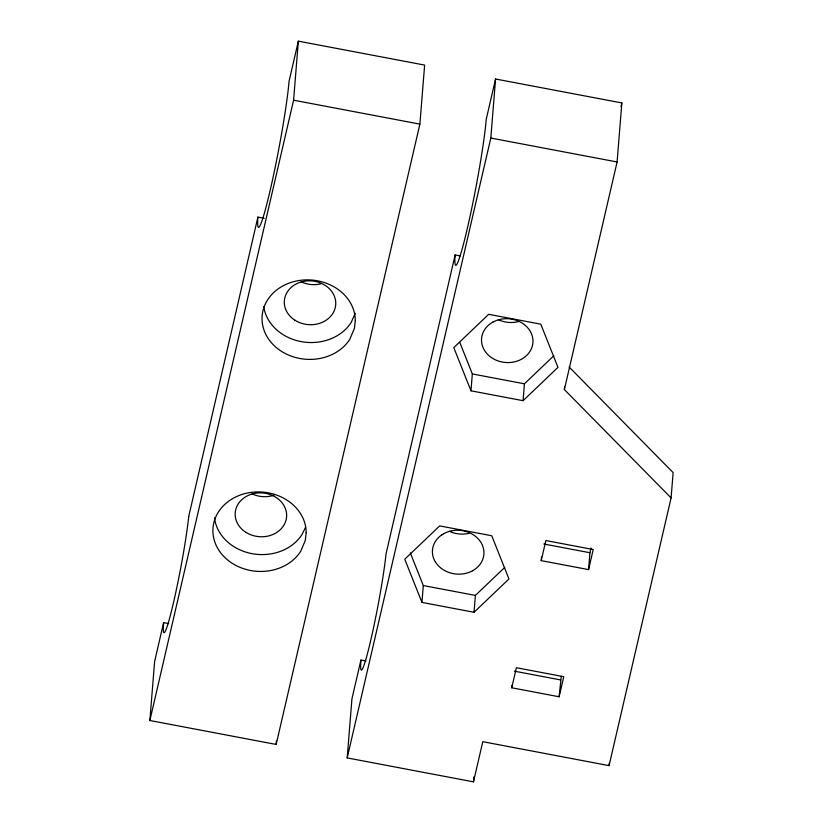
<?xml version="1.0" encoding="UTF-8"?>
<svg xmlns="http://www.w3.org/2000/svg" width="823" height="823" viewBox="0 0 823 823"><rect width="100%" height="100%" fill="white"/><g stroke="black" fill="none" stroke-linecap="round" stroke-linejoin="round"><path stroke-width="1.23" d="M168.664 623.608L163.612 622.641L163.314 628.34A66.015 4.352 -79.3 0 0 174.178 599.607A66.015 4.352 -79.3 0 0 188.714 516.535M264.214 218.311L257.897 217.107L257.774 218.98A80.51 5.298 -79.3 0 0 265.788 208.024A80.51 5.298 -79.3 0 0 283.369 123.255A80.541 5.308 -79.3 0 0 289.048 81.302L298.348 41.15L424.637 65.089L419.884 124.129L276.158 744.445L149.868 720.506L154.621 661.466L163.612 622.641M365.988 661.013L360.937 660.056L360.639 665.745A66.015 4.352 -79.3 0 0 371.492 637.012A66.015 4.352 -79.3 0 0 386.028 553.951L455.119 254.965L460.17 255.922M455.119 254.965L454.985 256.827A80.51 5.298 -79.3 0 0 463.01 245.871A80.51 5.298 -79.3 0 0 480.591 161.102A80.541 5.308 -79.3 0 0 486.259 119.16L495.569 79.008L621.849 102.947L617.106 161.977L564.372 389.546L671.095 497.915L609.061 765.637L482.782 741.688L473.472 781.85L347.193 757.911L351.935 698.871L360.937 660.056M149.868 720.506L293.595 100.19L298.348 41.15M276.158 744.445L276.456 740.669M421.942 602.405L404.762 559.218L439.677 525.897L491.763 535.773L508.953 578.97L474.038 612.281L421.942 602.405L423.3 585.544L410.296 552.85M347.193 757.911L490.817 138.038L495.569 79.008M470.972 390.812L453.792 347.615L488.697 314.304L540.793 324.18L557.973 367.367L523.068 400.688L470.972 390.812L472.33 373.94L459.79 342.419M474.038 612.281L475.396 595.42L504.797 567.356M473.472 781.85L473.883 776.83M523.068 400.688L524.426 383.816L553.817 355.762M511.741 687.791L516.402 667.72L563.755 676.691L559.105 696.772L511.741 687.791L511.937 685.384M541.215 560.628L545.865 540.546L593.218 549.527L588.568 569.609L541.215 560.628L541.503 557.017M564.372 389.546L564.578 387.016M559.105 696.772L561.286 676.362M588.568 569.609L589.926 552.737L591.017 548.015M609.061 765.637L609.267 763.106M671.095 497.915L673.132 472.618L569.105 366.976M188.714 516.535L257.897 217.107M621.005 106.599L621.849 102.947M355.248 313.337L351.215 322.349A46.695 39.73 4.6 0 1 301.599 341.689A46.695 39.73 4.6 0 1 263.741 306.712M305.57 527.255L302.092 534.384A46.695 39.73 4.6 0 1 251.9 553.632A46.695 39.73 4.6 0 1 214.484 517.78M441.838 534.929L443.864 533.695M472.567 570.75L474.593 569.516A25.801 21.954 4.6 0 0 480.889 542.316L479.583 540.464A25.801 21.954 4.6 0 0 443.803 533.654M293.595 100.19L419.884 124.129M490.817 138.038L617.106 161.977M472.33 373.94L524.426 383.816M543.818 543.993L589.926 552.737M423.3 585.544L475.396 595.42M514.354 671.167L560.463 679.901M435.542 562.109L436.848 563.981A25.801 21.954 4.6 0 0 472.546 570.781M468.966 533.314A25.77 21.923 4.6 0 1 449.358 531.267M517.996 321.711A25.77 21.923 4.6 0 1 498.378 319.674M435.46 562.109A25.801 21.954 4.6 0 1 441.766 534.899M274.018 495.22A25.76 21.923 4.6 0 1 252.033 493.862M320.775 283.853A25.76 21.923 4.6 0 1 301.167 281.816M306.187 532.625L305.312 540.361L300.734 551.256A46.695 39.73 4.6 0 1 225.564 558.179A46.695 39.73 4.6 0 1 240.182 495.076A46.695 39.73 4.6 0 1 305.95 528.716L306.187 532.625M355.32 320.579L354.446 328.315L349.857 339.21A46.695 39.73 4.6 0 1 274.697 346.133A46.695 39.73 4.6 0 1 289.315 283.03A46.695 39.73 4.6 0 1 355.083 316.68L355.32 320.579M492.895 322.091L490.868 323.336A25.76 21.923 4.6 0 0 483.43 331.762A25.801 21.954 4.6 0 0 481.496 340.105A25.76 21.923 4.6 0 0 484.562 350.516L485.868 352.388A25.76 21.923 4.6 0 0 521.587 359.157L523.613 357.912A25.76 21.923 4.6 0 0 531.041 349.497A25.801 21.954 4.6 0 0 529.909 330.723L528.613 328.871A25.76 21.923 4.6 0 0 492.895 322.102M295.076 320.301A25.76 21.923 4.6 0 0 335.65 305.436A25.76 21.923 4.6 0 0 299.346 282.577A25.76 21.923 4.6 0 0 295.076 320.301M245.943 532.347A25.76 21.923 4.6 0 0 286.517 517.482A25.76 21.923 4.6 0 0 250.213 494.613A25.76 21.923 4.6 0 0 245.943 532.347"/></g></svg>
